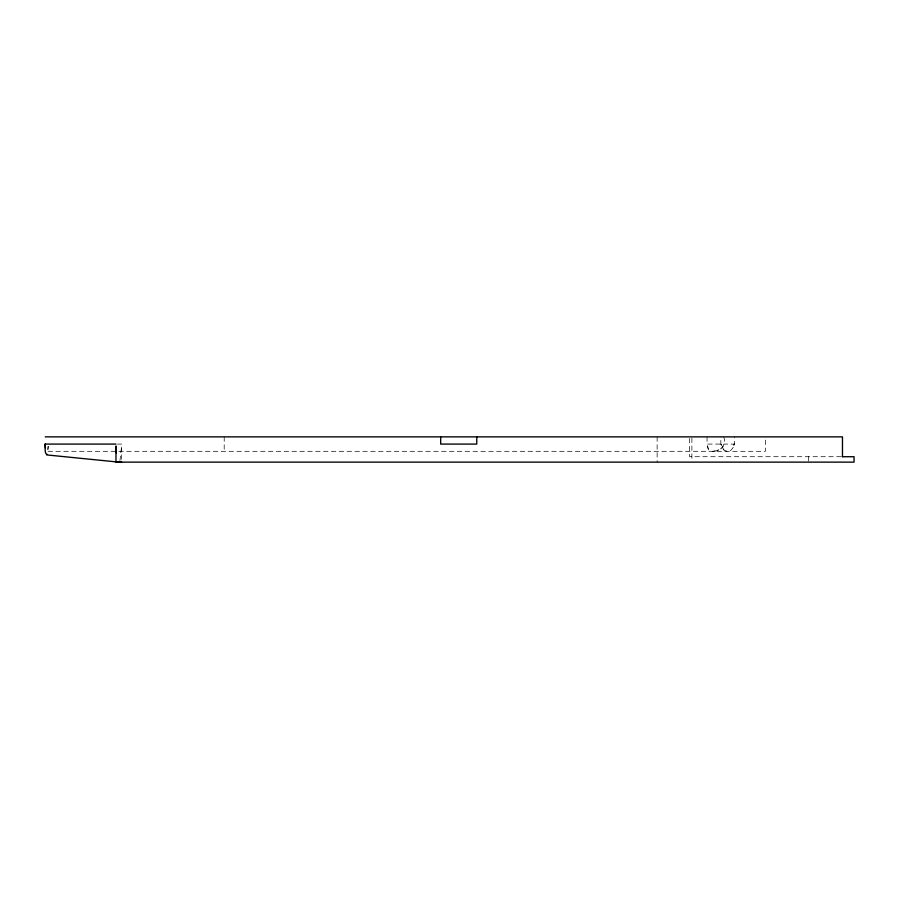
<?xml version="1.0" encoding="UTF-8"?>
<svg xmlns="http://www.w3.org/2000/svg" width="899" height="899" viewBox="0 0 899 899"><rect width="100%" height="100%" fill="white"/><g stroke="black" fill="none" stroke-linecap="round" stroke-linejoin="round"><path stroke-width="0.67" stroke-dasharray="4.5 3.37" d="M48.31 446.342L48.119 449.5M723.122 449.084A6.136 5.147 -89.9 0 0 724.302 450.219L726.853 451.264L729.673 450.871A6.136 5.473 -90 0 0 731.101 450.051L733.067 447.691L733.932 444.084M723.717 436.869C727.549 446.915 717.616 451.961 711.3 451.298M119.96 460.569L121.623 445.971L121.635 462.131M733.786 445.589L734.55 444.084L734.55 436.869M722.627 447.028L723.099 446.32M733.887 444.848L734.55 444.084L723.717 444.084M733.899 444.612L734.55 444.084M720.504 448.916L721.391 448.275M717.458 450.343L718.627 449.893M715.076 450.95L712.502 451.264M117.466 444.084L121.635 444.084M707.052 436.869L707.052 444.084L721.425 444.084L723.437 449.455A7.226 6.057 89.9 0 0 725.021 450.68M48.04 451.309L765.375 451.309L765.375 436.869M841.138 456.714L689.612 456.714L689.612 436.869M721.447 444.612L720.841 444.084L720.841 436.869M721.459 444.848L720.841 444.084L721.56 445.589M708.76 449.927L707.052 444.084M707.839 448.309L708.12 448.916M707.603 447.691L707.255 446.32M808.662 456.714L808.662 462.131M691.893 438.071L691.893 460.738M657.135 436.869L657.135 462.131M224.211 436.869L224.188 450.343M48.029 446.376A7.214 1.45 89.9 0 1 47.613 449.522"/><path stroke-width="1.35" d="M842.341 456.714L854.05 456.714L854.05 462.131L115.971 462.131L115.993 445.971L116.353 453.107M47.175 454.377C44.298 454.647 45.411 446.612 44.95 444.084L115.971 444.084M119.387 461.738L121.635 462.131M115.971 462.131L118.219 461.738M45.231 436.869L842.464 436.869L842.464 456.714M46.647 454.916L118.803 462.131M476.751 436.869L476.751 444.084L440.667 444.084L440.667 436.869M45.433 447.657A7.214 1.393 90 0 1 45.253 444.084"/></g></svg>
